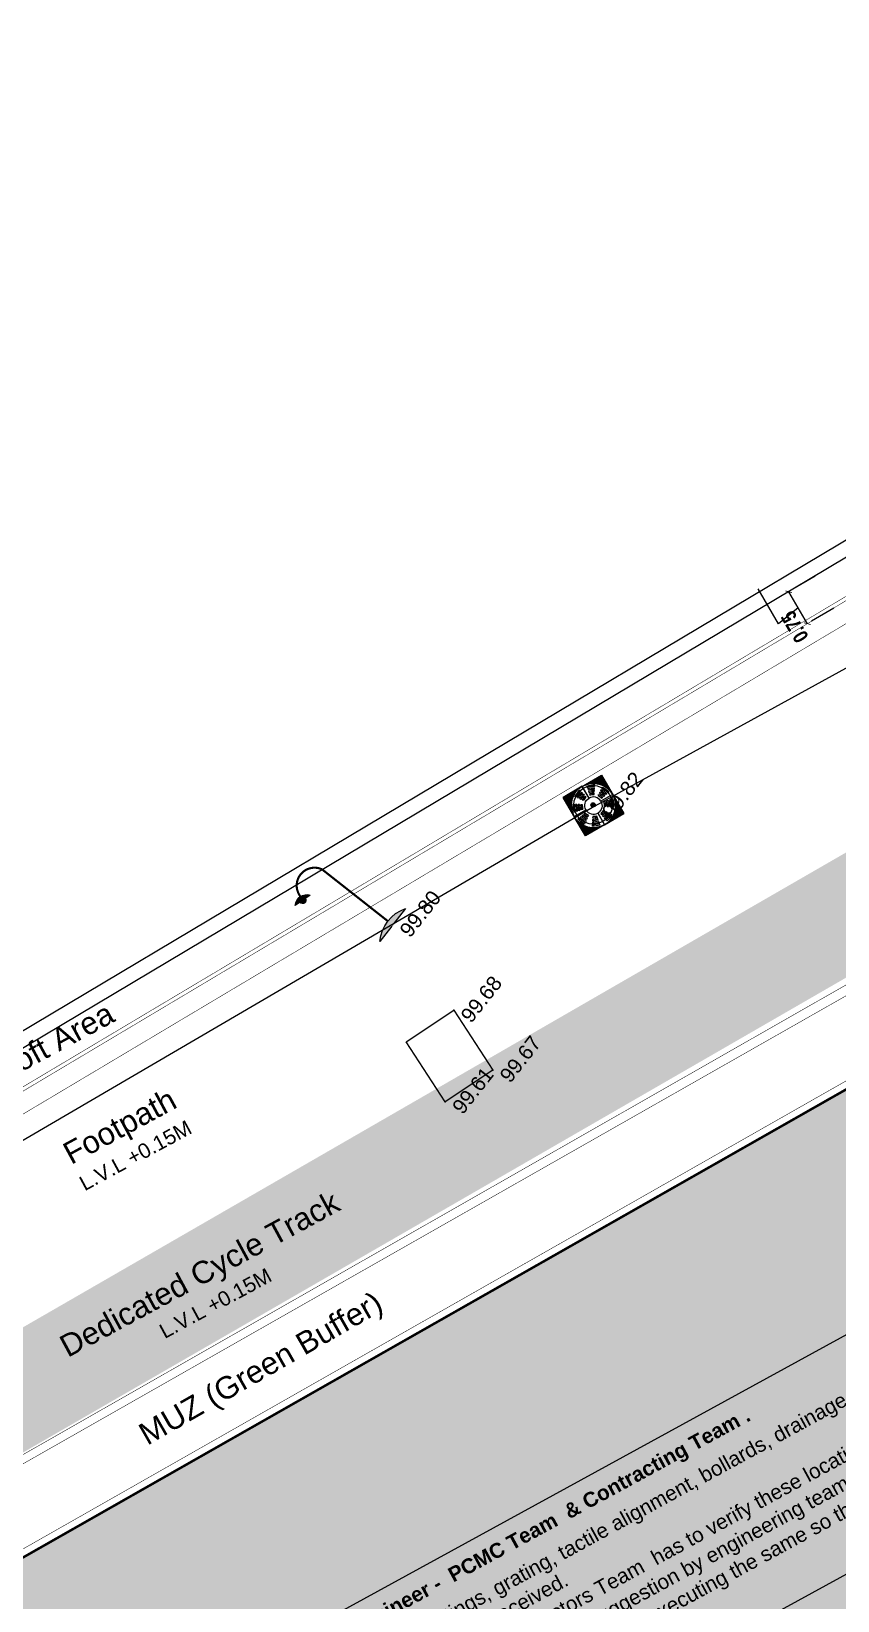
# Model space of a CAD drawing. Header units: metres. Extents: x 6 to 601, y -20 to 118.
# Drawn here: x 266.45 to 270.25, y 55.77 to 63.16 of the extents above; entities that cross this region are included whole.
import ezdxf

# ---------------------------------------------------------------- set-up
doc = ezdxf.new("R2010")
doc.units = ezdxf.units.M
doc.header["$MEASUREMENT"] = 0
for name, color, linetype, lineweight in [('CHEMBER', 194, 'Continuous', 30), ('EXISTING ROAD', 7, 'Continuous', 5), ('PDA_Kerb Line', 250, 'Continuous', 30), ('PDA_Tactile band', 250, 'Continuous', 30), ('Treegirth', 13, 'Continuous', 30), ('WALL', 46, 'Continuous', 30)]:
    doc.layers.add(name, color=color, linetype=linetype, lineweight=lineweight)
for name, color, linetype in [('EL', 4, 'Continuous'), ('FOOTPATH', 30, 'Continuous'), ('HATCH', 8, 'Continuous'), ('LAMP_POST', 7, 'Continuous'), ('PDA-Tree Girth', 7, 'Continuous'), ('PDA-Tree Grating', 7, 'Continuous'), ('PDA_Kerb Edge', 7, 'Continuous'), ('PDA_Text', 19, 'Continuous'), ('PDA_Utility Band', 7, 'Continuous'), ('PT', 2, 'Continuous'), ('Tree foliage', 74, 'Continuous'), ('Treegirth Hach', 96, 'Continuous')]:
    doc.layers.add(name, color=color, linetype=linetype)
doc.layers.add('PDA - Dimensions', color=7, linetype='Continuous', true_color=0x000000)
doc.layers.add('PDA - Hatch 4 - Pedestrian Ramp', color=7, linetype='Continuous', true_color=0xb3b3b3)
doc.styles.add('AR', font='arial.ttf')
doc.styles.add('ARIAL', font='arialbd.ttf', dxfattribs={"width": 0.8})
doc.styles.add('RS', font='RomanS')
doc.styles.get("Standard").update_dxf_attribs({"font": 'arial.ttf'})
doc.dimstyles.new('PDA_Dimentions', dxfattribs={"dimtxt": 0.3, "dimasz": 0.1, "dimexe": 0.075, "dimexo": 0.625, "dimgap": 0.1, "dimtad": 1, "dimdsep": 46, "dimtxsty": 'ARIAL', "dimblk": 'ARCHTICK', "dimcen": 0.09, "dimadec": 0, "dimazin": 0, "dimtfac": 1, "dimtmove": 1, "dimatfit": 3, "dimldrblk": 'ARCHTICK', "dimfxl": 1, "dimfxlon": 1, "dimlwd": 9, "dimarcsym": 0})

# ---------------------------------------------------------------- blocks, each defined once
blk = doc.blocks.new('LP')
at = {"layer": 'LAMP_POST'}
for color, points in [(40, [(1.166, 3.515), (1.891, 3.744, 0.502288)]), (30, [(1.395, 3.588, 1), (1.662, 3.672)]), (40, [(-0.882, 0.001), (-0.06, 0, -1), (0.06, 0), (0.882, -0.001, 0.297414)])]:
    blk.add_hatch(color=color, dxfattribs=at).paths.add_polyline_path(points)
blk.add_line((1.166, 3.515), (1.891, 3.744), dxfattribs=at)
at = {"layer": 'LAMP_POST', "color": 5, "const_width": 0.0891}
blk.add_lwpolyline([(-0.002, 0.265), (-0.002, 3.8, -0.774922), (1.459, 3.821)], format="xyb", dxfattribs=at)
at = {"layer": 'LAMP_POST'}
for points in [[(-0.882, 0.001), (-0.06, 0)], [(0.06, 0), (0.882, -0.001)]]:
    blk.add_lwpolyline(points, dxfattribs=at)
for centre, radius, start, end in [((1.614, 3.36), 0.474, 54.17419, 160.85349), ((1.529, 3.63), 0.14, 197.51384, 17.51384), ((-0.002, -1.351), 1.613, 56.78749, 123.04032)]:
    blk.add_arc(centre, radius, start, end, dxfattribs=at)
blk = doc.blocks.new('Survey Base')
at = {"layer": 'Treegirth Hach', "lineweight": 5}
blk.add_hatch(color=8, dxfattribs=at).paths.add_polyline_path([(9947.807, 10052.003, 1), (9947.72, 10052.003, 1)])
at = {"layer": 'CHEMBER', "color": 8, "lineweight": 5}
for points, elevation in [([(9941.179, 10050.638), (9941.645, 10052.011), (9942.742, 10051.649)], 99.605), ([(9942.742, 10051.649), (9942.276, 10050.276), (9941.179, 10050.638)], 99.68)]:
    blk.add_lwpolyline(points, dxfattribs=dict(at, elevation=elevation))
at = {"layer": 'FOOTPATH', "color": 8, "lineweight": 5, "elevation": 99.648}
blk.add_lwpolyline([(10004.787, 9983.211), (10004.233, 9986.725), (10003.559, 9990.683), (10001.839, 9997.605), (9999.643, 10004.429), (9997.757, 10009.353), (9994.725, 10014.23), (9991.076, 10019.422), (9986.677, 10025.108), (9979.937, 10032.614), (9975.001, 10037.516), (9969.04, 10042.176), (9965.306, 10044.599), (9960.905, 10046.342), (9954.551, 10049.077), (9947.763, 10051.959), (9932.184, 10058.097), (9925.885, 10060.6), (9916.523, 10064.388), (9910.51, 10066.797), (9893.365, 10073.677)], dxfattribs=at)
at = {"layer": 'PT'}
for p in [(9943.337, 10053.692, 99.797), (9942.742, 10051.649, 99.68), (9947.763, 10051.959, 99.823), (9941.179, 10050.638, 99.605), (9942.276, 10050.276, 99.669)]:
    blk.add_point(p, dxfattribs=at)
at = {"layer": 'Tree foliage'}
blk.add_circle((9947.763, 10052.003, 99.648), 0.391, dxfattribs=at)
at = {"layer": 'Treegirth', "color": 8, "lineweight": 5}
blk.add_circle((9947.763, 10052.003, 99.648), 0.0439, dxfattribs=at)
at = {"layer": 'WALL', "color": 8, "lineweight": 5, "elevation": 99.674}
for points in [[(10005.444, 9976.229), (10005.559, 9978.652), (10007.415, 9979.697), (10007.412, 9982.697), (10002.692, 9999.604), (10000.309, 10006.592), (9997.469, 10013.176), (9988.441, 10025.184), (9980.187, 10034.658), (9973.034, 10041.277), (9964.517, 10046.534), (9955.268, 10050.923), (9934.431, 10058.924), (9918.14, 10065.328), (9894.032, 10075.211)], [(10005.743, 9976.215), (10005.851, 9978.472), (10007.715, 9979.521), (10007.712, 9982.738), (10002.978, 9999.693), (10000.589, 10006.699), (9997.73, 10013.328), (9988.674, 10025.373), (9980.403, 10034.868), (9973.216, 10041.517), (9964.661, 10046.798), (9955.386, 10051.199), (9934.54, 10059.204), (9918.251, 10065.607), (9894.152, 10075.487)]]:
    blk.add_lwpolyline(points, dxfattribs=at)
at = {"layer": 'LAMP_POST', "color": 8, "lineweight": 5, "xscale": -0.4799999999995634, "yscale": 0.4800000000013824, "zscale": 0.4800000000003024}
blk.add_blockref('LP', (9943.336, 10053.691, 348.189), dxfattribs=at)
at = {"layer": 'EL'}
for s, p in [('99.80', (9943.337, 10053.242, 99.797)), ('99.82', (9947.763, 10051.509, 99.823)), ('99.68', (9942.742, 10051.199, 99.68)), ('99.61', (9941.179, 10050.188, 99.605)), ('99.67', (9942.276, 10049.826, 99.669))]:
    blk.add_text(s, height=0.3, dxfattribs=at).set_placement(p)
blk = doc.blocks.new('grating 2')
at = {"layer": 'PDA - Hatch 4 - Pedestrian Ramp', "ltscale": 0.1, "true_color": 0xc9c9c9}
h = blk.add_hatch(dxfattribs=at)
h.set_pattern_fill('ANSI36', color=9, scale=0.1, angle=95.22659)
h.set_pattern_definition([(140.2265942, (8977.28207, -3736.417958), (-0.024809612407, 0.004387340564), [0.03125, -0.00625, 0, -0.00625])])
h.paths.add_polyline_path([(3400.416, 2388.081), (3400.494, 2387.235, -0.414214), (3401.263, 2388.159)])
at = {"layer": 'PDA-Tree Girth', "color": 254}
for p, q in [((3400.693, 2387.664), (3400.647, 2387.689)), ((3400.784, 2387.614), (3400.738, 2387.639)), ((3400.875, 2387.565), (3400.83, 2387.589)), ((3400.877, 2387.885), (3400.844, 2387.925)), ((3400.942, 2387.804), (3400.909, 2387.844)), ((3400.967, 2387.515), (3400.921, 2387.54)), ((3401.007, 2387.723), (3400.975, 2387.764)), ((3401.073, 2387.643), (3401.04, 2387.683)), ((3401.115, 2388.068), (3401.129, 2388.018)), ((3401.144, 2387.968), (3401.159, 2387.919)), ((3401.174, 2387.869), (3401.189, 2387.819)), ((3401.204, 2387.769), (3401.219, 2387.719)), ((3400.556, 2387.397), (3400.608, 2387.391)), ((3400.659, 2387.386), (3400.711, 2387.38)), ((3400.763, 2387.374), (3400.814, 2387.369)), ((3400.866, 2387.363), (3400.918, 2387.358))]:
    blk.add_line(p, q, dxfattribs=at)
at = {"layer": 'PDA-Tree Girth'}
blk.add_lwpolyline([(3400.494, 2387.235), (3401.011, 2387.282, -0.414214), (3401.31, 2387.641), (3401.263, 2388.159)], format="xyb", dxfattribs=at)
blk.add_arc((3401.34, 2387.312), 0.85, 95.22659, 185.22659, dxfattribs=at)
at = {"layer": 'PDA-Tree Girth', "color": 254}
for radius, start, end in [(0.789, 151.47659, 173.8406), (0.737, 151.47659, 173.8406), (0.685, 151.47659, 173.8406), (0.633, 151.47659, 173.8406), (0.581, 151.47659, 173.8406), (0.529, 151.47659, 173.8406), (0.789, 106.61258, 128.97659), (0.477, 151.47659, 173.8406), (0.737, 106.61258, 128.97659), (0.685, 106.61258, 128.97659), (0.425, 151.47659, 173.8406), (0.633, 106.61258, 128.97659), (0.581, 106.61258, 128.97659), (0.529, 106.61258, 128.97659), (0.477, 106.61258, 128.97659), (0.425, 106.61258, 128.97659)]:
    blk.add_arc((3401.34, 2387.312), radius, start, end, dxfattribs=at)
at = {"layer": 'PDA-Tree Grating'}
blk.add_lwpolyline([(3401.263, 2388.159), (3400.416, 2388.081), (3400.494, 2387.235)], dxfattribs=at)
blk = doc.blocks.new('note')
at = {"layer": 'PDA_Kerb Line', "lineweight": 9}
blk.add_lwpolyline([(8271.673, 11431.67), (8292.439, 11435.224), (8293.158, 11431.024), (8272.393, 11427.47)], close=True, dxfattribs=at)
at = {"layer": 'PDA_Text', "insert": (8271.858, 11431.425), "char_height": 0.3, "attachment_point": 1, "rotation": 9.6267, "style": 'AR'}
blk.add_mtext_dynamic_manual_height_columns('{\\fArial|b1|i0|c0|p34;V.IMP NOTE : for Site Engineer -  PCMC Team  & Contracting Team .^J\\fArial|b0|i0|c0|p34;\\H0.33333x;^J}Please note, all the kerb line, seatings, grating, tactile alignment, bollards, drainage chamber covers, etc. shown in the drawings are as per the survey received. ^JThe Project Management Team and Contractors Team  has to verify these locations with respect to the site conditions and in case of any discrepancy and suggestion by engineering team / citizens  / local representatives , it is to be brought to the notice of team PDA before executing the same so that modifications if required could be done as per site conditions & suggestions if feasible.                                                    21st November 2022', width=20.70385, gutter_width=7.5, heights=[3.955], dxfattribs=at)
blk = doc.blocks.new('_ArchTick')
at = {"color": 0, "linetype": 'ByBlock', "const_width": 0.15}
blk.add_lwpolyline([(-0.5, -0.5), (0.5, 0.5)], dxfattribs=at)
blk = doc.blocks.new('*D529')
at = {"layer": 'Defpoints', "color": 0, "transparency": 16777216}
for p in [(306.127, 260.195, 99.674), (306.127, 260.195), (306.506, 259.548)]:
    blk.add_point(p, dxfattribs=at)
at = {"layer": 'PDA_Tactile band', "color": 0, "lineweight": 9, "transparency": 16777216}
for p, q in [((305.923, 259.542), (305.505, 260.256)), ((306.506, 259.548), (306.127, 260.195)), ((306.316, 259.871), (305.923, 259.542))]:
    blk.add_line(p, q, dxfattribs=at)
at = {"layer": 'PDA_Tactile band', "color": 0, "lineweight": -2, "transparency": 16777216}
for p, q in [((306.666, 260.511), (306.213, 260.245)), ((307.045, 259.863), (306.592, 259.598))]:
    blk.add_line(p, q, dxfattribs=at)
at = {"layer": 'PDA_Tactile band', "color": 0, "lineweight": 9, "transparency": 16777216, "xscale": 0.1, "yscale": 0.1, "zscale": 0.1}
for p, rotation in [((306.127, 260.195), 120.3405620908348), ((306.506, 259.548), 300.3405620908348)]:
    blk.add_blockref('_ArchTick', p, dxfattribs=dict(at, rotation=rotation))
at = {"layer": 'PDA_Tactile band', "color": 0, "transparency": 16777216, "insert": (306.25, 259.485), "char_height": 0.3, "attachment_point": 5, "rotation": 120.3406, "style": 'ARIAL'}
blk.add_mtext('\\A2;0.75', dxfattribs=at)
blk = doc.blocks.new('site plan')
at = {"true_color": 0xf27172, "transparency": 33554687}
h = blk.add_hatch(color=11, dxfattribs=at)
h.dxf.hatch_style = 1
h.paths.add_polyline_path([(261.013, 228.411), (262.11, 226.503), (283.83, 238.836), (311.571, 254.841), (310.543, 256.786), (282.744, 240.749)])
at = {"layer": 'HATCH', "transparency": 33554539}
h = blk.add_hatch(color=9, dxfattribs=at)
h.dxf.hatch_style = 1
edge = h.paths.add_edge_path()
edge.add_line((398.32, 223.595), (398.247, 223.464))
edge.add_arc((359.686, 159.136), 75, 50.64303, 59.05982, ccw=False)
edge.add_line((407.247, 217.127), (420.105, 205.743))
edge.add_line((420.105, 205.743), (420.809, 205.086))
edge.add_line((420.809, 205.086), (426.781, 211.823))
edge.add_line((426.781, 211.823), (425.796, 213.102))
edge.add_line((425.796, 213.102), (416.112, 221.762))
edge.add_line((416.112, 221.762), (407.676, 228.703))
edge.add_line((407.676, 228.703), (397.915, 235.61))
edge.add_line((397.915, 235.61), (386.314, 241.873))
edge.add_line((386.314, 241.873), (377.931, 245.142))
edge.add_line((377.931, 245.142), (370.005, 247.177))
edge.add_line((370.005, 247.177), (361.31, 248.373))
edge.add_line((361.31, 248.373), (352.025, 248.534))
edge.add_line((352.025, 248.534), (343.488, 247.699))
edge.add_line((343.488, 247.699), (335.914, 246.267))
edge.add_line((335.914, 246.267), (328.36, 243.667))
edge.add_line((328.36, 243.667), (319.663, 239.684))
edge.add_line((319.663, 239.684), (319.547, 239.621))
edge.add_line((319.547, 239.621), (321.557, 235.813))
edge.add_line((321.557, 235.813), (272.728, 208.025))
edge.add_line((272.728, 208.025), (278.006, 198.839))
edge.add_arc((432.463, -58.344), 300, 119.65879, 120.98788, ccw=False)
edge.add_line((284.013, 202.352), (322.557, 224.301))
edge.add_arc((359.686, 159.136), 75, 68.39042, 119.67353, ccw=False)
edge.add_line((387.307, 228.865), (387.366, 229.003))
edge.add_arc((359.686, 159.136), 75.15, 59.06287, 68.38737, ccw=False)
edge = h.paths.add_edge_path()
edge.add_arc((349.301, 183.225), 81.892, 61.67163, 66.55978)
edge.add_line((381.877, 258.359), (381.801, 258.391))
edge.add_arc((359.005, 203.317), 59.605, 54.30315, 67.51493, ccw=False)
edge.add_line((393.785, 251.724), (393.856, 251.857))
edge.add_arc((354.419, 193.239), 70.649, 56.06795, 60.69629)
edge.add_arc((352.315, 189.431), 75, 50.55583, 60.71877, ccw=False)
edge.add_line((399.964, 247.349), (426.137, 225.816))
edge.add_arc((330.838, 109.98), 150, 47.18157, 50.55583, ccw=False)
edge.add_line((432.79, 220.007), (433.461, 219.385))
edge.add_line((433.461, 219.385), (427.141, 212.23))
edge.add_line((427.141, 212.23), (427.499, 212.639))
edge.add_line((427.499, 212.639), (426.096, 213.505))
edge.add_line((426.096, 213.505), (416.437, 222.142))
edge.add_line((416.437, 222.142), (407.979, 229.101))
edge.add_line((407.979, 229.101), (398.179, 236.036))
edge.add_line((398.179, 236.036), (386.524, 242.328))
edge.add_line((386.524, 242.328), (378.085, 245.618))
edge.add_line((378.085, 245.618), (370.101, 247.669))
edge.add_line((370.101, 247.669), (361.348, 248.872))
edge.add_line((361.348, 248.872), (352.005, 249.035))
edge.add_line((352.005, 249.035), (343.417, 248.195))
edge.add_line((343.417, 248.195), (335.785, 246.752))
edge.add_line((335.785, 246.752), (328.174, 244.132))
edge.add_line((328.174, 244.132), (319.44, 240.131))
edge.add_line((319.44, 240.131), (319.314, 240.063))
edge.add_line((319.314, 240.063), (317.365, 243.755))
edge.add_line((317.365, 243.755), (289.909, 228.143))
edge.add_line((289.909, 228.143), (268.238, 215.838))
edge.add_line((268.238, 215.838), (263.006, 224.943))
edge.add_line((263.006, 224.943), (284.719, 237.27))
edge.add_line((284.719, 237.27), (315.242, 254.627))
edge.add_arc((352.315, 189.431), 75, 61.44884, 119.6243, ccw=False)
at = {"layer": 'PDA - Dimensions'}
blk.add_lwpolyline([(302.004, 255.246), (301.553, 256.024), (302.331, 256.476), (302.783, 255.698), (302.004, 255.246)], dxfattribs=at)
at = {"layer": 'PDA_Kerb Edge'}
for points in [[(262.932, 225.073, 0.01, 0.01, 0), (284.645, 237.401, 0.01, 0.01, 0), (315.167, 254.757, 0.01, 0.01, -0.235045), (382.02, 258.46, 0.01, 0, 0.675544), (382.679, 259.114, 0, 0, 0), (382.206, 260.233, 0, 0, 0)], [(263.006, 224.943, 0.01, 0.01, 0), (284.719, 237.27, 0.01, 0.01, 0), (315.242, 254.627, 0.01, 0.01, -0.235045), (381.961, 258.322, 0.01, 0, 0.675544), (382.817, 259.172, 0, 0, 0), (382.405, 260.149, 0, 0, 0)]]:
    blk.add_lwpolyline(points, format="xyseb", dxfattribs=at)
at = {"layer": 'PDA_Kerb Edge', "const_width": 0.05}
blk.add_lwpolyline([(263.006, 224.943), (284.719, 237.27), (315.242, 254.627, -0.235114), (381.981, 258.315)], format="xyb", dxfattribs=at)
at = {"layer": 'PDA_Kerb Edge', "const_width": 0.01}
for points in [[(308.387, 260.918), (307.975, 260.511), (288.822, 249.096), (273.708, 240.25), (258.995, 231.923)], [(259.033, 231.858), (273.745, 240.185), (288.86, 249.031), (308.011, 260.445), (308.422, 260.851)], [(262.11, 226.503), (283.83, 238.836), (311.64, 254.707)], [(262.184, 226.373), (283.904, 238.705), (311.734, 254.531)], [(262.932, 225.073), (284.645, 237.401), (312.432, 253.202)], [(262.932, 225.073), (284.645, 237.401), (312.432, 253.202)]]:
    blk.add_lwpolyline(points, dxfattribs=at)
at = {"layer": 'PDA_Utility Band', "const_width": 0.01}
blk.add_lwpolyline([(287.828, 247.964), (289.063, 248.687), (308.203, 260.093), (308.596, 260.491)], dxfattribs=at)
at = {"rotation": 18.98251148477187}
blk.add_blockref('note', (-3810.249, -13263.234, 99.413), dxfattribs=at)
at = {"layer": 'EXISTING ROAD', "rotation": 51.79989677134766}
blk.add_blockref('Survey Base', (2049.792, -13777.89), dxfattribs=at)
at = {"layer": 'PDA-Tree Grating'}
for p, xscale, yscale, zscale, rotation in [((2502.122, 267.06), -0.5294117485537276, 0.5294117485537275, 0.5294117485537277, 35.35569671632987), ((-798.937, -1648.737), 0.5294117485537285, 0.5294117485537285, 0.5294117485537285, 24.90250831916758), ((1403.272, 2160.459), 0.5294117485537265, 0.5294117485537265, 0.5294117485537265, 204.9025083161117), ((-1897.787, 244.661), -0.5294117485537281, 0.5294117485537275, 0.5294117485537277, 215.3556967193855)]:
    blk.add_blockref('grating 2', p, dxfattribs=dict(at, xscale=xscale, yscale=yscale, zscale=zscale, rotation=rotation))
at = {"layer": 'PDA_Text', "color": 18, "lineweight": -3, "true_color": 0x000000, "char_height": 0.75, "attachment_point": 1, "style": 'RS'}
for s, insert, width, rotation in [('\\pxqc;{\\fArial|b0|i0|c0|p34;\\H0.6x;Soft Area }', (287.076, 249.075, -192.138), 9.22605, 28.4364), ('\\pxsm1,qc;{\\fArial|b0|i0|c0|p34;\\H0.6x;Footpath\\P\\H0.66667x;L.V.L +0.15M}', (288.398, 247.362, 311.675), 9.22605, 28.4364), ('\\pxqc;{\\fArial|b0|i0|c0|p34;\\H0.6x;Dedicated Cycle Track \\H0.66668x;L.V.L +0.15M}', (291.102, 244.952, -112.762), 6.76378, 28.4364), ('\\pxqc;{\\fArial|b0|i0|c0|p34;\\H0.6x;MUZ (Green Buffer) }', (291.306, 242.356, -112.762), 9.22605, 29.8386)]:
    blk.add_mtext(s, dxfattribs=dict(at, insert=insert, width=width, rotation=rotation))
at = {"layer": 'PDA_Tactile band'}
dim = blk.add_linear_dim(base=(306.127, 260.195), p1=(306.506, 259.548), p2=(306.127, 260.195, 99.674), angle=120.3406, dimstyle='PDA_Dimentions', override={"dimdec": 2, "dimtolj": 2}, dxfattribs=at)
dim.commit()
dim.dimension.update_dxf_attribs({"geometry": '*D529', "text_midpoint": (305.873, 259.628), "dimtype": 129})

msp = doc.modelspace()

# ---------------------------------------------------------------- block references
at = {"xscale": 0.232473712272114, "yscale": 0.232473712272114, "zscale": 0.232473712272114}
msp.add_blockref('site plan', (198.8543, 0.0342, 23.1017), dxfattribs=at)

doc.saveas('drawing.dxf')
